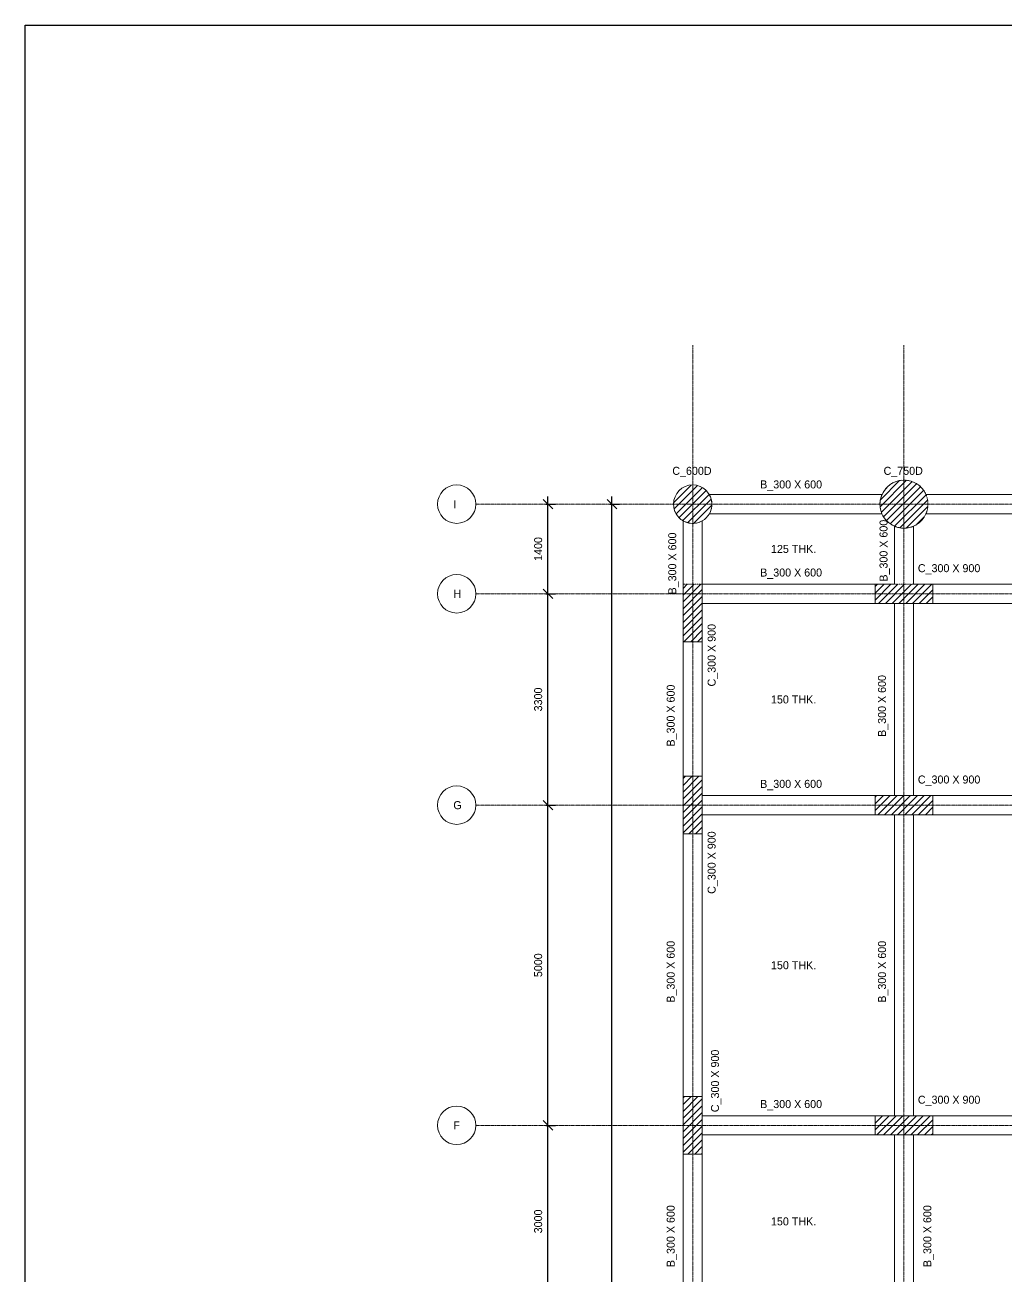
# Model space of a CAD drawing. Header units: millimetres. Extents: x -12446 to 395154, y -7552 to 35181.
# Drawn here: x 42681 to 58019, y 15633 to 35181 of the extents above; entities that cross this region are included whole.
import ezdxf

# ---------------------------------------------------------------- set-up
doc = ezdxf.new("R2010")
doc.units = ezdxf.units.MM
doc.header["$PDMODE"] = 35
doc.linetypes.add('Dash', pattern=[6.35, 3.175, -3.175])
doc.linetypes.add('Grid Line', pattern=[22.225, 12.7, -3.175, 3.175, -3.175])
for name, color, linetype, lineweight in [('A-ANNO-DIMS', 211, 'Continuous', 9), ('A-FLOR', 192, 'Continuous', 18), ('A-FLOR-IDEN', 11, 'Continuous', 9), ('Boundary', 40, 'Continuous', 30), ('S-BEAM', 12, 'Continuous', 18), ('S-BEAM-HDLN', 1, 'Dash', 18), ('S-BEAM-IDEN', 2, 'Continuous', 9), ('S-COLS', 52, 'Continuous', 18), ('S-COLS-HDLN', 52, 'Dash', 18), ('S-COLS-IDEN', 171, 'Continuous', 9), ('S-GRID', 1, 'Continuous', 9), ('S-GRID-IDEN', 1, 'Continuous', 9)]:
    doc.layers.add(name, color=color, linetype=linetype, lineweight=lineweight)
doc.styles.add('JetBrains Mono', font='JetBrainsMono-VariableFont_wght.ttf', dxfattribs={"height": 125})
doc.dimstyles.new('Diagonal_-_2_5mm_JetBrains_Mono', dxfattribs={"dimscale": 304.8, "dimtxt": 176.918969, "dimasz": 0.492126, "dimexe": 0.393701, "dimexo": 0.246063, "dimgap": 0.287073, "dimtad": 1, "dimdec": 0, "dimzin": 0, "dimdsep": 46, "dimtxsty": 'JetBrains Mono', "dimblk1": 'OBLIQUE', "dimblk2": 'OBLIQUE', "dimsah": 1, "dimcen": 0.09, "dimdle": 0.393701, "dimazin": 0, "dimtfac": 1, "dimtdec": 4, "dimtix": 1, "dimtmove": 0, "dimatfit": 3, "dimfxl": 1, "dimtvp": 1, "dimtfill": 1, "dimtolj": 1, "dimtzin": 0, "dimarcsym": 2})
pattern_1 = [(45, (53410.466, 0), (-53.033, 53.033), [])]

# ---------------------------------------------------------------- blocks, each defined once
blk = doc.blocks.new('Grid - M_Grid Head - Circle-24584-01 1st Floor Lvl_')
at = {"layer": 'S-GRID-IDEN'}
blk.add_circle((0, 0), 6, dxfattribs=at)
blk = doc.blocks.new('_Oblique')
at = {"color": 0, "linetype": 'ByBlock', "lineweight": -2}
blk.add_line((-0.5, -0.5), (0.5, 0.5), dxfattribs=at)
blk = doc.blocks.new('*D116')
at = {"layer": 'A-ANNO-DIMS', "color": 0, "lineweight": -2, "transparency": 16777216}
for p, q in [((50818, 18000), (50969, 18000)), ((50849, 14880), (50849, 18120)), ((50818, 15000), (50969, 15000))]:
    blk.add_line(p, q, dxfattribs=at)
at = {"layer": 'Defpoints', "color": 0, "transparency": 16777216}
for p in [(50743, 18000), (50849, 18000), (50743, 15000)]:
    blk.add_point(p, dxfattribs=at)
at = {"layer": 'A-ANNO-DIMS', "color": 0, "lineweight": -2, "transparency": 16777216, "xscale": 150, "yscale": 150, "zscale": 150}
for p, rotation in [((50849, 18000), 90), ((50849, 15000), 270)]:
    blk.add_blockref('_Oblique', p, dxfattribs=dict(at, rotation=rotation))
at = {"layer": 'A-ANNO-DIMS', "color": 0, "transparency": 16777216, "insert": (50697, 16500), "char_height": 125, "width": 496.29, "attachment_point": 5, "rotation": 90, "style": 'JetBrains Mono', "bg_fill": 3, "box_fill_scale": 1.1, "bg_fill_color": 9, "bg_fill_true_color": 13158600, "bg_fill_transparency": 0}
blk.add_mtext('\\A1;3000', dxfattribs=at)
blk = doc.blocks.new('*D117')
at = {"layer": 'A-ANNO-DIMS', "color": 0, "lineweight": -2, "transparency": 16777216}
for p, q in [((50849, 17880), (50849, 23120)), ((50818, 23000), (50969, 23000)), ((50818, 18000), (50969, 18000))]:
    blk.add_line(p, q, dxfattribs=at)
at = {"layer": 'Defpoints', "color": 0, "transparency": 16777216}
for p in [(50743, 23000), (50849, 23000), (50743, 18000)]:
    blk.add_point(p, dxfattribs=at)
at = {"layer": 'A-ANNO-DIMS', "color": 0, "lineweight": -2, "transparency": 16777216, "xscale": 150, "yscale": 150, "zscale": 150}
for p, rotation in [((50849, 23000), 90), ((50849, 18000), 270)]:
    blk.add_blockref('_Oblique', p, dxfattribs=dict(at, rotation=rotation))
at = {"layer": 'A-ANNO-DIMS', "color": 0, "transparency": 16777216, "insert": (50697, 20500), "char_height": 125, "width": 496.29, "attachment_point": 5, "rotation": 90, "style": 'JetBrains Mono', "bg_fill": 3, "box_fill_scale": 1.1, "bg_fill_color": 9, "bg_fill_true_color": 13158600, "bg_fill_transparency": 0}
blk.add_mtext('\\A1;5000', dxfattribs=at)
blk = doc.blocks.new('*D118')
at = {"layer": 'A-ANNO-DIMS', "color": 0, "lineweight": -2, "transparency": 16777216}
for p, q in [((50849, 22880), (50849, 26420)), ((50818, 26300), (50969, 26300)), ((50818, 23000), (50969, 23000))]:
    blk.add_line(p, q, dxfattribs=at)
at = {"layer": 'Defpoints', "color": 0, "transparency": 16777216}
for p in [(50743, 26300), (50849, 26300), (50743, 23000)]:
    blk.add_point(p, dxfattribs=at)
at = {"layer": 'A-ANNO-DIMS', "color": 0, "lineweight": -2, "transparency": 16777216, "xscale": 150, "yscale": 150, "zscale": 150}
for p, rotation in [((50849, 26300), 90), ((50849, 23000), 270)]:
    blk.add_blockref('_Oblique', p, dxfattribs=dict(at, rotation=rotation))
at = {"layer": 'A-ANNO-DIMS', "color": 0, "transparency": 16777216, "insert": (50697, 24650), "char_height": 125, "width": 496.29, "attachment_point": 5, "rotation": 90, "style": 'JetBrains Mono', "bg_fill": 3, "box_fill_scale": 1.1, "bg_fill_color": 9, "bg_fill_true_color": 13158600, "bg_fill_transparency": 0}
blk.add_mtext('\\A1;3300', dxfattribs=at)
blk = doc.blocks.new('*D119')
at = {"layer": 'A-ANNO-DIMS', "color": 0, "lineweight": -2, "transparency": 16777216}
for p, q in [((50849, 26180), (50849, 27820)), ((50818, 27700), (50969, 27700)), ((50818, 26300), (50969, 26300))]:
    blk.add_line(p, q, dxfattribs=at)
at = {"layer": 'Defpoints', "color": 0, "transparency": 16777216}
for p in [(50743, 27700), (50849, 27700), (50743, 26300)]:
    blk.add_point(p, dxfattribs=at)
at = {"layer": 'A-ANNO-DIMS', "color": 0, "lineweight": -2, "transparency": 16777216, "xscale": 150, "yscale": 150, "zscale": 150}
for p, rotation in [((50849, 27700), 90), ((50849, 26300), 270)]:
    blk.add_blockref('_Oblique', p, dxfattribs=dict(at, rotation=rotation))
at = {"layer": 'A-ANNO-DIMS', "color": 0, "transparency": 16777216, "insert": (50697, 27000), "char_height": 125, "width": 496.29, "attachment_point": 5, "rotation": 90, "style": 'JetBrains Mono', "bg_fill": 3, "box_fill_scale": 1.1, "bg_fill_color": 9, "bg_fill_true_color": 13158600, "bg_fill_transparency": 0}
blk.add_mtext('\\A1;1400', dxfattribs=at)
blk = doc.blocks.new('*D120')
at = {"layer": 'A-ANNO-DIMS', "color": 0, "lineweight": -2, "transparency": 16777216}
for p, q in [((51849, -420), (51849, 27820)), ((51818, 27700), (51969, 27700)), ((51818, -300), (51969, -300))]:
    blk.add_line(p, q, dxfattribs=at)
at = {"layer": 'Defpoints', "color": 0, "transparency": 16777216}
for p in [(51743, 27700), (51849, 27700), (51743, -300)]:
    blk.add_point(p, dxfattribs=at)
at = {"layer": 'A-ANNO-DIMS', "color": 0, "lineweight": -2, "transparency": 16777216, "xscale": 150, "yscale": 150, "zscale": 150}
for p, rotation in [((51849, 27700), 90), ((51849, -300), 270)]:
    blk.add_blockref('_Oblique', p, dxfattribs=dict(at, rotation=rotation))
at = {"layer": 'A-ANNO-DIMS', "color": 0, "transparency": 16777216, "insert": (51697, 13700), "char_height": 125, "width": 620.37, "attachment_point": 5, "rotation": 90, "style": 'JetBrains Mono', "bg_fill": 3, "box_fill_scale": 1.1, "bg_fill_color": 9, "bg_fill_true_color": 13158600, "bg_fill_transparency": 0}
blk.add_mtext('\\A1;28000', dxfattribs=at)

msp = doc.modelspace()

# ---------------------------------------------------------------- hatches: boundary and pattern name
at = {"layer": 'S-COLS'}
h = msp.add_hatch(dxfattribs=at)
h.set_pattern_fill('FP_1', color=8, style=0, pattern_type=2)
h.set_pattern_definition(pattern_1)
h.paths.add_polyline_path([(53096.2, 27400.3), (53153.2, 27403.1), (53208.6, 27416.5), (53260.5, 27440.2), (53293.1, 27462), (53322.6, 27487.9), (53348.5, 27517.4), (53370.3, 27550), (53392.4, 27597.4), (53405.9, 27647.9), (53410.5, 27700), (53404.7, 27758.5), (53387.6, 27814.8), (53359.9, 27866.7), (53322.6, 27912.1), (53277.1, 27949.4), (53225.3, 27977.2), (53169, 27994.2), (53110.5, 28000), (53051.9, 27994.2), (52995.7, 27977.2), (52943.8, 27949.4), (52898.3, 27912.1), (52861, 27866.7), (52833.3, 27814.8), (52816.2, 27758.5), (52810.5, 27700), (52815.9, 27643.2), (52832, 27588.5), (52858.1, 27537.8), (52893.4, 27493), (52936.5, 27455.6), (52985.9, 27427.1), (53039.7, 27408.5)])
h = msp.add_hatch(dxfattribs=at)
h.set_pattern_fill('FP_1', color=8, style=0, pattern_type=2)
h.set_pattern_definition(pattern_1)
h.paths.add_polyline_path([(56432.8, 27325.7), (56491.1, 27333.8), (56547.4, 27350.9), (56600.3, 27376.6), (56648.6, 27410.3), (56691, 27451.1), (56726.5, 27498.1), (56754.1, 27550), (56771.4, 27598.4), (56781.9, 27648.7), (56785.5, 27700), (56781.9, 27751.3), (56771.4, 27801.6), (56754.2, 27850), (56723.7, 27906.2), (56684.1, 27956.4), (56636.6, 27999.1), (56582.6, 28033.2), (56523.5, 28057.6), (56461.1, 28071.6), (56397.3, 28074.8), (56333.9, 28067.1), (56272.6, 28048.8), (56215.4, 28020.3), (56163.9, 27982.5), (56119.5, 27936.5), (56083.5, 27883.7), (56057.1, 27825.5), (56040.9, 27763.7), (56035.5, 27700), (56039, 27648.7), (56049.5, 27598.4), (56066.8, 27550), (56093, 27500.5), (56126.2, 27455.4), (56165.8, 27415.8), (56210.9, 27382.5), (56260.5, 27356.3), (56316.1, 27337.1), (56374, 27326.8)])
h = msp.add_hatch(dxfattribs=at)
h.set_pattern_fill('FP_1', color=8, style=0, pattern_type=2)
h.set_pattern_definition(pattern_1)
h.paths.add_polyline_path([(53260.5, 25550), (53260.5, 26450), (52960.5, 26450), (52960.5, 25550)])
h = msp.add_hatch(dxfattribs=at)
h.set_pattern_fill('FP_1', color=8, style=0, pattern_type=2)
h.set_pattern_definition(pattern_1)
h.paths.add_polyline_path([(56860.5, 26150), (56860.5, 26450), (55960.5, 26450), (55960.5, 26150), (56560.5, 26150)])
h = msp.add_hatch(dxfattribs=at)
h.set_pattern_fill('FP_1', color=8, style=0, pattern_type=2)
h.set_pattern_definition(pattern_1)
h.paths.add_polyline_path([(53260.5, 22550), (53260.5, 23450), (52960.5, 23450), (52960.5, 22550)])
h = msp.add_hatch(dxfattribs=at)
h.set_pattern_fill('FP_1', color=8, style=0, pattern_type=2)
h.set_pattern_definition(pattern_1)
h.paths.add_polyline_path([(56860.5, 22850), (56860.5, 23150), (55960.5, 23150), (55960.5, 22850), (56560.5, 22850)])
h = msp.add_hatch(dxfattribs=at)
h.set_pattern_fill('FP_1', color=8, style=0, pattern_type=2)
h.set_pattern_definition(pattern_1)
h.paths.add_polyline_path([(53260.5, 17550), (53260.5, 18450), (52960.5, 18450), (52960.5, 17550)])
h = msp.add_hatch(dxfattribs=at)
h.set_pattern_fill('FP_1', color=8, style=0, pattern_type=2)
h.set_pattern_definition(pattern_1)
h.paths.add_polyline_path([(56560.5, 17850), (56860.5, 17850), (56860.5, 18150), (55960.5, 18150), (55960.5, 17850), (56260.5, 17850)])

# ---------------------------------------------------------------- linework, layer by layer
at = {"layer": 'A-FLOR'}
for p, q in [((53260.5, 27440.2), (53260.5, 26450)), ((56066.8, 27550), (53370.3, 27550)), ((56260.5, 26450), (56260.5, 27356.3)), ((53260.5, 26450), (56260.5, 26450)), ((56260.5, 26150), (53260.5, 26150)), ((53260.5, 26150), (53260.5, 23150)), ((56260.5, 23150), (56260.5, 26150)), ((61260.5, 26150), (56560.5, 26150)), ((56560.5, 26150), (56560.5, 23150)), ((53260.5, 23150), (56260.5, 23150)), ((56560.5, 23150), (61260.5, 23150)), ((56260.5, 22850), (53260.5, 22850)), ((53260.5, 22850), (53260.5, 18150)), ((56260.5, 18150), (56260.5, 22850)), ((61260.5, 22850), (56560.5, 22850)), ((56560.5, 22850), (56560.5, 18150)), ((53260.5, 18150), (56260.5, 18150)), ((56560.5, 18150), (61260.5, 18150)), ((56260.5, 17850), (53260.5, 17850)), ((53260.5, 17850), (53260.5, 15150)), ((56260.5, 15150), (56260.5, 17850)), ((61260.5, 17850), (56560.5, 17850)), ((56560.5, 17850), (56560.5, 15150))]:
    msp.add_line(p, q, dxfattribs=at)
for centre, radius, start, end in [((53110.5, 27700), 300, 300, 330), ((56410.5, 27700), 375, 203.57818, 246.42182)]:
    msp.add_arc(centre, radius, start, end, dxfattribs=at)
at = {"layer": 'S-BEAM'}
for p, q in [((56066.8, 27850), (53370.3, 27850)), ((60986.2, 27850), (56754.2, 27850)), ((52960.5, 27440.2), (52960.5, 26450)), ((53260.5, 26450), (53260.5, 27440.2)), ((53370.3, 27550), (56066.8, 27550)), ((56754.2, 27550), (60986.2, 27550)), ((56260.5, 27356.3), (56260.5, 26450)), ((56560.5, 26450), (56560.5, 27356.3)), ((53260.5, 26450), (53260.5, 26150)), ((55960.5, 26450), (53260.5, 26450)), ((55960.5, 26150), (55960.5, 26450)), ((56860.5, 26450), (56860.5, 26150)), ((61260.5, 26450), (56860.5, 26450)), ((53260.5, 26150), (55960.5, 26150)), ((56560.5, 26150), (56260.5, 26150)), ((56260.5, 26150), (56260.5, 23150)), ((56560.5, 23150), (56560.5, 26150)), ((56860.5, 26150), (61260.5, 26150)), ((53260.5, 25550), (52960.5, 25550)), ((52960.5, 25550), (52960.5, 23450)), ((53260.5, 23450), (53260.5, 25550)), ((52960.5, 23450), (53260.5, 23450)), ((53260.5, 23150), (53260.5, 22850)), ((55960.5, 23150), (53260.5, 23150)), ((55960.5, 22850), (55960.5, 23150)), ((56260.5, 23150), (56560.5, 23150)), ((56860.5, 23150), (56860.5, 22850)), ((61260.5, 23150), (56860.5, 23150)), ((53260.5, 22850), (55960.5, 22850)), ((56560.5, 22850), (56260.5, 22850)), ((56260.5, 22850), (56260.5, 18150)), ((56560.5, 18150), (56560.5, 22850)), ((56860.5, 22850), (61260.5, 22850)), ((53260.5, 22550), (52960.5, 22550)), ((52960.5, 22550), (52960.5, 18450)), ((53260.5, 18450), (53260.5, 22550)), ((52960.5, 18450), (53260.5, 18450)), ((53260.5, 18150), (53260.5, 17850)), ((55960.5, 18150), (53260.5, 18150)), ((55960.5, 17850), (55960.5, 18150)), ((56260.5, 18150), (56560.5, 18150)), ((56860.5, 18150), (56860.5, 17850)), ((60960.5, 18150), (56860.5, 18150)), ((53260.5, 17850), (55960.5, 17850)), ((56560.5, 17850), (56260.5, 17850)), ((56260.5, 17850), (56260.5, 15150)), ((56560.5, 15150), (56560.5, 17850)), ((56860.5, 17850), (60960.5, 17850)), ((53260.5, 17550), (52960.5, 17550)), ((52960.5, 17550), (52960.5, 15450)), ((53260.5, 15450), (53260.5, 17550))]:
    msp.add_line(p, q, dxfattribs=at)
for centre, radius, start, end in [((53110.5, 27700), 300, 0, 30), ((56410.5, 27700), 375, 156.42182, 180), ((53110.5, 27700), 300, 330, 0), ((56410.5, 27700), 375, 180, 203.57818), ((53110.5, 27700), 300, 240, 300), ((56410.5, 27700), 375, 246.42182, 293.57818)]:
    msp.add_arc(centre, radius, start, end, dxfattribs=at)
at = {"layer": 'S-BEAM-HDLN'}
for p, q in [((53260.4, 26450), (52960.5, 26450)), ((56560.5, 26450), (56260.5, 26450))]:
    msp.add_line(p, q, dxfattribs=at)
for start, end in [(0, 23.5673), (336.42182, 0)]:
    msp.add_arc((56410.5, 27700), 375, start, end, dxfattribs=at)
at = {"layer": 'S-COLS'}
for p, q in [((56395.3, 27325.3), (56395.2, 27325.3)), ((52960.5, 25550), (52960.5, 26450)), ((53260.5, 26450), (53260.5, 26150)), ((55960.5, 26450), (56260.5, 26450)), ((55960.5, 26150), (55960.5, 26450)), ((56560.5, 26450), (56860.5, 26450)), ((56860.5, 26450), (56860.5, 26150)), ((53260.5, 26150), (53260.5, 25550)), ((56260.5, 26150), (55960.5, 26150)), ((56560.5, 26150), (56260.5, 26150)), ((56860.5, 26150), (56560.5, 26150)), ((53260.5, 25550), (52960.5, 25550)), ((52960.5, 23450), (53260.5, 23450)), ((52960.5, 22550), (52960.5, 23450)), ((53260.5, 23450), (53260.5, 23150)), ((53260.5, 23150), (53260.5, 22850)), ((55960.5, 23150), (56260.5, 23150)), ((55960.5, 22850), (55960.5, 23150)), ((56260.5, 23150), (56560.5, 23150)), ((56560.5, 23150), (56860.5, 23150)), ((56860.5, 23150), (56860.5, 22850)), ((53260.5, 22850), (53260.5, 22550)), ((56260.5, 22850), (55960.5, 22850)), ((56560.5, 22850), (56260.5, 22850)), ((56860.5, 22850), (56560.5, 22850)), ((53260.5, 22550), (52960.5, 22550)), ((52960.5, 18450), (53260.5, 18450)), ((52960.5, 17550), (52960.5, 18450)), ((53260.5, 18450), (53260.5, 18150)), ((53260.5, 18150), (53260.5, 17850)), ((55960.5, 18150), (56260.5, 18150)), ((55960.5, 17850), (55960.5, 18150)), ((56260.5, 18150), (56560.5, 18150)), ((56560.5, 18150), (56860.5, 18150)), ((56860.5, 18150), (56860.5, 17850)), ((53260.5, 17850), (53260.5, 17550)), ((56260.5, 17850), (55960.5, 17850)), ((56560.5, 17850), (56260.5, 17850)), ((56860.5, 17850), (56560.5, 17850)), ((53260.5, 17550), (52960.5, 17550))]:
    msp.add_line(p, q, dxfattribs=at)
at = {"layer": 'S-COLS', "flags": 128}
for points in [[(56035.5, 27700), (56040.9, 27763.7), (56057.1, 27825.5), (56083.5, 27883.7), (56119.5, 27936.5), (56163.9, 27982.5), (56215.4, 28020.3), (56272.6, 28048.8), (56333.9, 28067.1), (56397.3, 28074.8), (56461.1, 28071.6), (56523.5, 28057.6), (56582.6, 28033.2), (56636.6, 27999.1), (56684.1, 27956.4), (56723.7, 27906.2), (56754.2, 27850)], [(56754.1, 27550), (56726.5, 27498.1), (56691, 27451.1), (56648.6, 27410.3), (56600.3, 27376.6), (56547.4, 27350.9), (56491.1, 27333.8), (56432.8, 27325.7), (56374, 27326.8), (56316.1, 27337.1), (56260.5, 27356.3)]]:
    msp.add_lwpolyline(points, dxfattribs=at)
at = {"layer": 'S-COLS'}
for centre, radius, start, end in [((53110.5, 27700), 300, 0, 180), ((56410.5, 27700), 375, 136.48366, 140.39427), ((56410.5, 27700), 375, 126.41645, 130.50356), ((56410.5, 27700), 375, 116.40423, 120.6127), ((56410.5, 27700), 375, 106.42504, 110.72168), ((56410.5, 27700), 375, 96.46721, 100.83048), ((56410.5, 27700), 375, 86.52402, 90.93908), ((56410.5, 27700), 375, 76.59128, 81.04748), ((56410.5, 27700), 375, 66.66629, 71.15564), ((56410.5, 27700), 375, 56.74718, 61.26355), ((56410.5, 27700), 375, 46.83265, 51.37119), ((56410.5, 27700), 375, 157.04692, 158.48402), ((56410.5, 27700), 375, 146.65298, 150.28484), ((56410.5, 27700), 375, 36.92177, 41.47852), ((56410.5, 27700), 375, 27.00106, 31.58742), ((53110.5, 27700), 300, 180, 300), ((53110.5, 27700), 300, 191.13258, 193.707), ((53110.5, 27700), 300, 202.21596, 205.95308), ((53110.5, 27700), 300, 330, 0), ((56410.5, 27700), 375, 180, 203.57818), ((53110.5, 27700), 300, 213.29971, 217.53261), ((53110.5, 27700), 300, 224.38381, 228.89014), ((53110.5, 27700), 300, 235.4683, 240.14672), ((53110.5, 27700), 300, 248.72581, 251.3489), ((53110.5, 27700), 300, 259.39456, 262.51842), ((53110.5, 27700), 300, 268.72464, 269.13001), ((53110.5, 27700), 300, 270.86999, 273.66677), ((53110.5, 27700), 300, 279.81123, 280.60544), ((53110.5, 27700), 300, 284.45902, 284.80062), ((53110.5, 27700), 300, 290.89854, 291.27419), ((53110.5, 27700), 300, 295.67801, 295.92409), ((53110.5, 27700), 300, 300, 330), ((56410.5, 27700), 375, 203.57818, 246.42182), ((56410.5, 27700), 375, 298.5181, 300.15047), ((56410.5, 27700), 375, 309.77324, 311.86241), ((56410.5, 27700), 375, 319.31149, 322.61161), ((56410.5, 27700), 375, 328.86053, 332.56137)]:
    msp.add_arc(centre, radius, start, end, dxfattribs=at)
at = {"layer": 'S-COLS-HDLN'}
for centre, radius, start, end in [((56410.5, 27700), 375, 168.22672, 170.06558), ((56410.5, 27700), 375, 158.64677, 160.17528), ((56410.5, 27700), 375, 18.44266, 21.35323), ((56410.5, 27700), 375, 9.1598, 11.77328), ((53110.5, 27700), 300, 334.67142, 338.59062), ((53110.5, 27700), 300, 346.12432, 349.27659), ((56410.5, 27700), 375, 189.16238, 191.77097), ((56410.5, 27700), 375, 198.44377, 201.35282), ((56410.5, 27700), 375, 338.64677, 341.55734), ((56410.5, 27700), 375, 348.22672, 350.8402), ((53110.5, 27700), 300, 246.55324, 248.59152), ((53110.5, 27700), 300, 257.63866, 259.27805), ((53110.5, 27700), 300, 280.72195, 283.87894), ((53110.5, 27700), 300, 291.40848, 295.32985), ((53110.5, 27700), 300, 302.59185, 304.90939), ((53110.5, 27700), 300, 325.09215, 327.40734), ((56410.5, 27700), 375, 207.73964, 210.90896), ((56410.5, 27700), 375, 218.33989, 220.2786), ((56410.5, 27700), 375, 229.72121, 231.66018), ((56410.5, 27700), 375, 239.09045, 242.26119), ((56410.5, 27700), 375, 248.43215, 252.27246), ((56410.5, 27700), 375, 258.10616, 261.91001), ((56410.5, 27700), 375, 267.85896, 271.50101), ((56410.5, 27700), 375, 277.62141, 281.06577), ((56410.5, 27700), 375, 287.42188, 290.61384)]:
    msp.add_arc(centre, radius, start, end, dxfattribs=at)
at = {"layer": 'S-GRID', "linetype": 'Grid Line'}
for p, q in [((53110.5, 30181.3), (53110.5, -4050.9)), ((56410.5, 30181.3), (56410.5, -4050.9)), ((83662.9, 26300), (49724.6, 26300)), ((83662.9, 23000), (49724.6, 23000)), ((83662.9, 18000), (49724.6, 18000))]:
    msp.add_line(p, q, dxfattribs=at)

# ---------------------------------------------------------------- block references
at = {"layer": 'S-GRID-IDEN', "xscale": 49.99999999999998, "yscale": 49.99999999999998, "zscale": 49.99999999999998, "rotation": 89.99999999999984}
for p in [(49424.6, 27700), (49424.6, 26300), (49424.6, 23000), (49424.6, 18000)]:
    msp.add_blockref('Grid - M_Grid Head - Circle-24584-01 1st Floor Lvl_', p, dxfattribs=at)

# ---------------------------------------------------------------- texts
at = {"layer": 'A-FLOR-IDEN', "char_height": 125, "width": 1026.16, "attachment_point": 1, "style": 'JetBrains Mono'}
for s, insert in [('125 THK.', (54333.5, 27063)), ('150 THK.', (54333.5, 24713)), ('150 THK.', (54333.5, 20563)), ('150 THK.', (54333.5, 16563))]:
    msp.add_mtext(s, dxfattribs=dict(at, insert=insert))
at = {"layer": 'S-BEAM-IDEN', "char_height": 125, "width": 1410.97, "attachment_point": 1, "style": 'JetBrains Mono'}
for insert in [(54164.3, 28070.6), (54164.3, 26694.8), (54164.3, 23394.8), (54164.3, 18394.8)]:
    msp.add_mtext('B_300 X 600', dxfattribs=dict(at, insert=insert))
at = {"layer": 'S-BEAM-IDEN', "char_height": 125, "width": 1410.97, "attachment_point": 1, "rotation": 90, "style": 'JetBrains Mono'}
for insert in [(56028.7, 26490.1), (52728.7, 26290.1), (56004.4, 24065.1), (52704.4, 23915.1), (52704.4, 19915.1), (56004.4, 19915.1), (52704.4, 15786.9), (56712.3, 15786.9)]:
    msp.add_mtext('B_300 X 600', dxfattribs=dict(at, insert=insert))
at = {"layer": 'S-COLS-IDEN', "char_height": 125, "attachment_point": 1, "style": 'JetBrains Mono'}
for s, insert, width in [('C_600D', (52791.9, 28282.7), 769.62), ('C_750D', (56091.9, 28282.7), 769.62), ('C_300 X 900', (56627.4, 26762.7), 1410.97), ('C_300 X 900', (56627.4, 23462.7), 1410.97), ('C_300 X 900', (56627.4, 18462.7), 1410.97)]:
    msp.add_mtext(s, dxfattribs=dict(at, insert=insert, width=width))
at = {"layer": 'S-COLS-IDEN', "char_height": 125, "width": 1410.97, "attachment_point": 1, "rotation": 90, "style": 'JetBrains Mono'}
for insert in [(53343.3, 24853), (53343.3, 21614.9), (53396.3, 18205.8)]:
    msp.add_mtext('C_300 X 900', dxfattribs=dict(at, insert=insert))

# ---------------------------------------------------------------- next in the draw order: texts
at = {"layer": 'S-GRID-IDEN', "char_height": 125, "width": 128.27, "attachment_point": 1, "style": 'JetBrains Mono', "bg_fill": 3, "box_fill_scale": 1.25, "bg_fill_color": 9, "bg_fill_true_color": 13158600, "bg_fill_transparency": 0}
for s, insert in [('I', (49371.4, 27762.1)), ('H', (49371.4, 26362.1)), ('G', (49371.4, 23062.1)), ('F', (49371.4, 18062.1))]:
    msp.add_mtext(s, dxfattribs=dict(at, insert=insert))

# ---------------------------------------------------------------- next in the draw order: dimensions: what is measured, and where the dimension line sits
at = {"layer": 'A-ANNO-DIMS'}
for base, p1, p2, override, picture, middle in [((51848.6, 27700), (51742.6, -300), (51742.6, 27700), {"dimpost": '<>', "dimfxl": 28000}, '*D120', (51696.8, 13700)), ((50848.6, 18000), (50742.6, 15000), (50742.6, 18000), {"dimpost": '<>', "dimfxl": 3000}, '*D116', (50696.9, 16500))]:
    dim = msp.add_linear_dim(base=base, p1=p1, p2=p2, angle=90, dimstyle='Diagonal_-_2_5mm_JetBrains_Mono', override=override, dxfattribs=at)
    dim.commit()
    dim.dimension.update_dxf_attribs({"geometry": picture, "text_midpoint": middle})

# ---------------------------------------------------------------- next in the draw order: dimensions: what is measured, and where the dimension line sits
dim = msp.add_linear_dim(base=(50848.6, 23000), p1=(50742.6, 18000), p2=(50742.6, 23000), angle=90, dimstyle='Diagonal_-_2_5mm_JetBrains_Mono', override={"dimpost": '<>', "dimfxl": 5000}, dxfattribs=at)
dim.commit()
dim.dimension.update_dxf_attribs({"geometry": '*D117', "text_midpoint": (50696.9, 20500)})

# ---------------------------------------------------------------- next in the draw order: dimensions: what is measured, and where the dimension line sits
dim = msp.add_linear_dim(base=(50848.6, 26300), p1=(50742.6, 23000), p2=(50742.6, 26300), angle=90, dimstyle='Diagonal_-_2_5mm_JetBrains_Mono', override={"dimpost": '<>', "dimfxl": 3300}, dxfattribs=at)
dim.commit()
dim.dimension.update_dxf_attribs({"geometry": '*D118', "text_midpoint": (50696.9, 24650)})

# ---------------------------------------------------------------- next in the draw order: dimensions: what is measured, and where the dimension line sits
dim = msp.add_linear_dim(base=(50848.6, 27700), p1=(50742.6, 26300), p2=(50742.6, 27700), angle=90, dimstyle='Diagonal_-_2_5mm_JetBrains_Mono', override={"dimpost": '<>', "dimfxl": 1400}, dxfattribs=at)
dim.commit()
dim.dimension.update_dxf_attribs({"geometry": '*D119', "text_midpoint": (50696.9, 27000)})

# ---------------------------------------------------------------- next in the draw order: linework, layer by layer
at = {"layer": 'Boundary'}
msp.add_lwpolyline([(42681.4, 35181.3), (90020.2, 35181.3), (90020.2, -7551.8), (42681.4, -7551.8)], close=True, dxfattribs=at)
at = {"layer": 'S-GRID', "linetype": 'Grid Line'}
msp.add_line((83662.9, 27700), (49724.6, 27700), dxfattribs=at)

doc.saveas('drawing.dxf')
